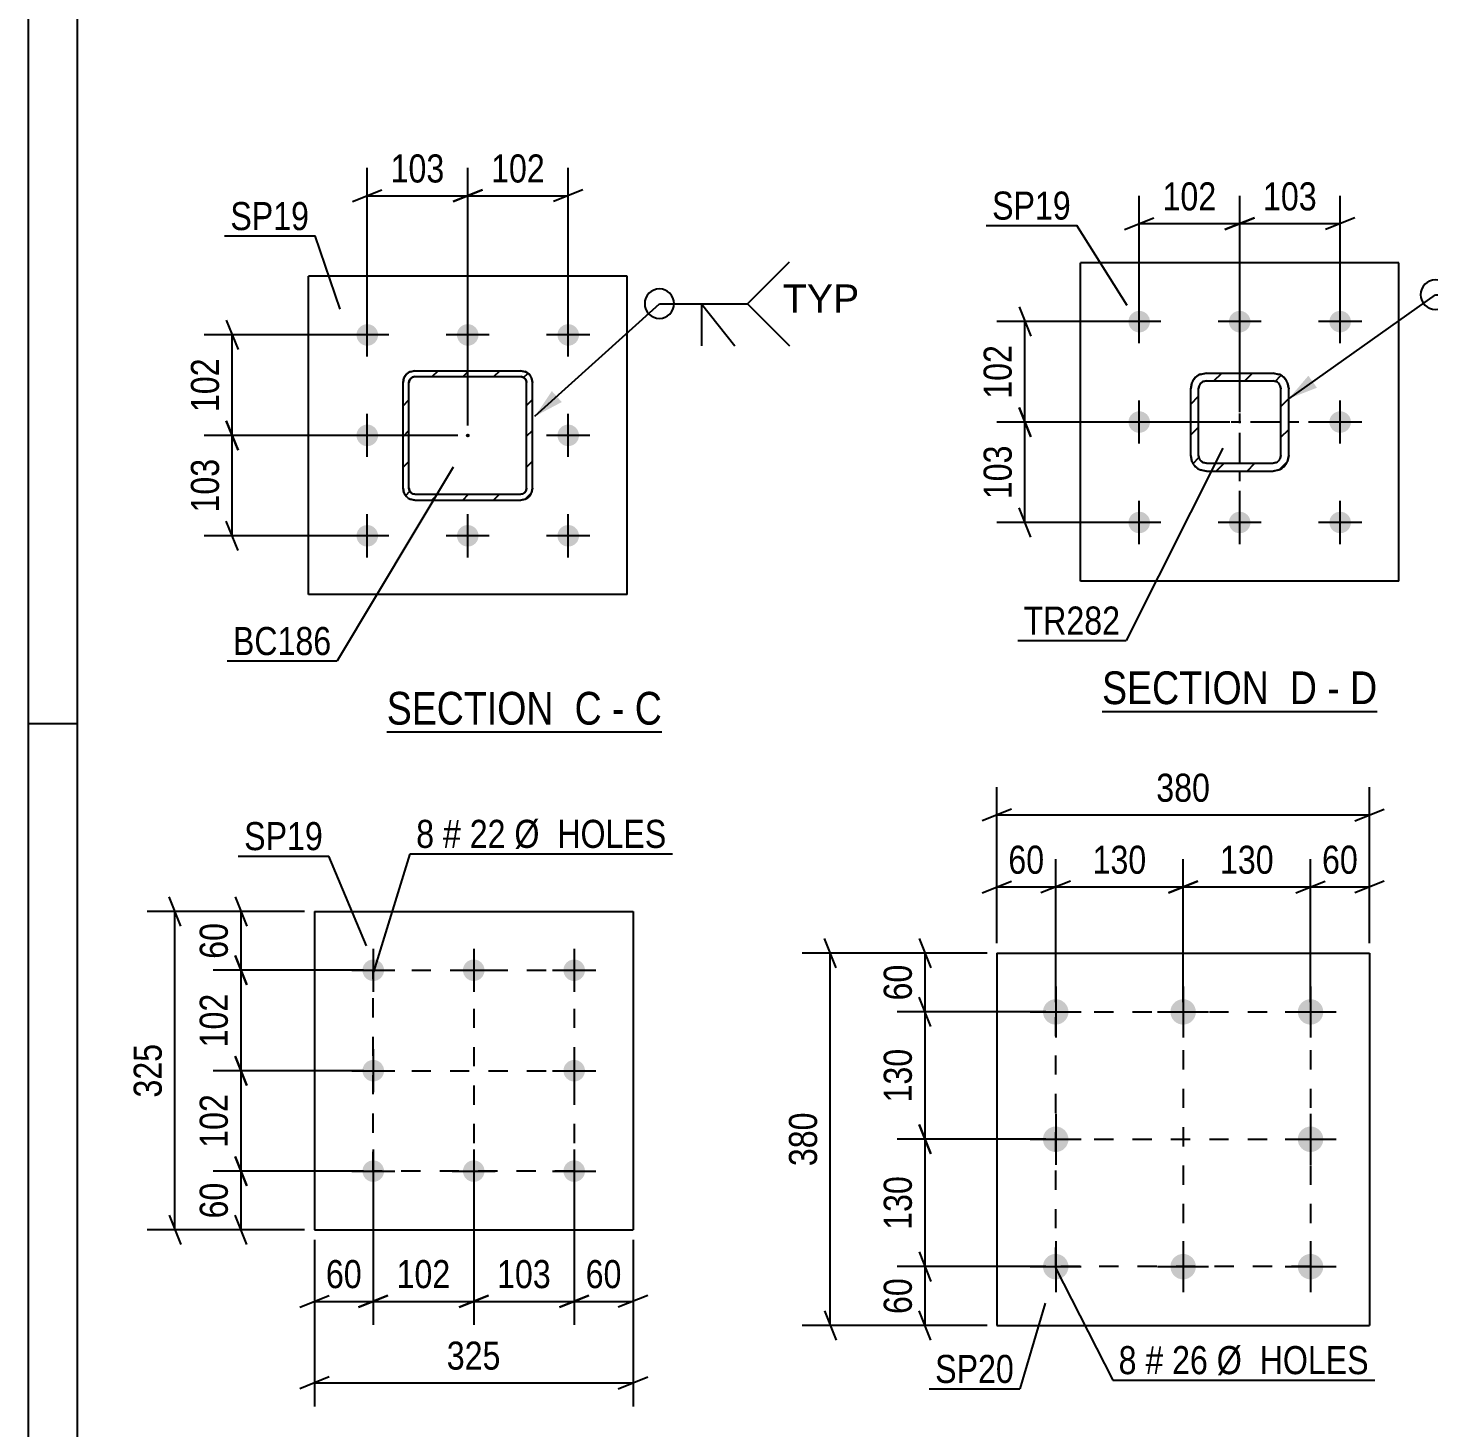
# Model space of a CAD drawing. Header units: millimetres. Extents: x 0 to 841, y 0 to 594.
# Drawn here: x 0 to 142.9, y 77.1 to 220 of the extents above; entities that cross this region are included whole.
import ezdxf

# ---------------------------------------------------------------- set-up
doc = ezdxf.new("R2010")
doc.units = ezdxf.units.MM
doc.linetypes.add('DXK_LINE_DOT2', pattern=[3.9198, 1.9599, -1.9599])
doc.linetypes.add('DXK_LINE_DOT3', pattern=[5.9187, 2.979, -0.9799, 0.9799, -0.9799])
doc.styles.add('Arial', font='ARIAL.TTF', dxfattribs={"height": 0.2})
doc.styles.add('Arial Narrow', font='ARIALN.TTF', dxfattribs={"height": 0.2})

# ---------------------------------------------------------------- blocks, each defined once
blk = doc.blocks.new('Unknown-318933943-1135')
at = {"color": 5, "linetype": 'Continuous'}
for p, q in [((0, 594), (0, 0)), ((5, 589), (5, 5)), ((5, 149), (0, 149))]:
    blk.add_line(p, q, dxfattribs=at)
blk = doc.blocks.new('Unknown-318933943-13 - 30957')
at = {"color": 6, "linetype": 'Continuous'}
blk.add_line((36.6, 148.18), (64.67, 148.18), dxfattribs=at)
at = {"color": 0, "linetype": 'Continuous'}
for points in [[(54.71, 148.93), (54.71, 152.43), (36.6, 152.43), (36.6, 148.93)], [(58.52, 148.93), (58.52, 152.43), (55.76, 152.43), (55.76, 148.93)], [(60.85, 148.93), (60.85, 152.43), (59.57, 152.43), (59.57, 148.93)], [(64.67, 148.93), (64.67, 152.43), (61.9, 152.43), (61.9, 148.93)]]:
    blk.add_wipeout(points, dxfattribs=at)
at = {"color": 7, "linetype": 'Continuous', "style": 'Arial Narrow'}
for s, p in [('SECTION ', (36.6, 148.93)), ('C', (55.76, 148.93)), ('C', (61.9, 148.93)), ('-', (59.57, 148.93))]:
    blk.add_text(s, height=3.34, dxfattribs=at).set_placement(p)
blk = doc.blocks.new('Unknown-318933943-14 - 31164')
at = {"color": 6, "linetype": 'Continuous'}
blk.add_line((109.57, 150.27), (137.64, 150.27), dxfattribs=at)
at = {"color": 0, "linetype": 'Continuous'}
for points in [[(127.68, 151.02), (127.68, 154.52), (109.57, 154.52), (109.57, 151.02)], [(131.5, 151.02), (131.5, 154.52), (128.73, 154.52), (128.73, 151.02)], [(133.82, 151.02), (133.82, 154.52), (132.55, 154.52), (132.55, 151.02)], [(137.64, 151.02), (137.64, 154.52), (134.87, 154.52), (134.87, 151.02)]]:
    blk.add_wipeout(points, dxfattribs=at)
at = {"color": 7, "linetype": 'Continuous', "style": 'Arial Narrow'}
for s, p in [('SECTION ', (109.57, 151.02)), ('D', (128.73, 151.02)), ('D', (134.87, 151.02)), ('-', (132.55, 151.02))]:
    blk.add_text(s, height=3.34, dxfattribs=at).set_placement(p)
blk = doc.blocks.new('Part-318933943-30099 - 30098')
at = {"color": 2, "linetype": 'Continuous'}
for p, q in [((98.84, 125.61), (98.84, 87.61)), ((98.84, 125.61), (136.84, 125.61)), ((136.84, 125.61), (136.84, 87.61)), ((98.84, 87.61), (136.84, 87.61))]:
    blk.add_line(p, q, dxfattribs=at)
blk = doc.blocks.new('Bolt-318933943-30100 - 30098')
at = {"linetype": 'Continuous'}
for points in [[(104.84, 120.91, -1), (104.84, 118.31, -1)], [(117.84, 120.91, -1), (117.84, 118.31, -1)], [(130.84, 120.91, -1), (130.84, 118.31, -1)], [(104.84, 107.91, -1), (104.84, 105.31, -1)], [(130.84, 107.91, -1), (130.84, 105.31, -1)], [(104.84, 94.91, -1), (104.84, 92.31, -1)], [(117.84, 94.91, -1), (117.84, 92.31, -1)], [(130.84, 94.91, -1), (130.84, 92.31, -1)]]:
    blk.add_hatch(color=1, dxfattribs=at).paths.add_polyline_path(points)
at = {"color": 1, "linetype": 'Continuous'}
for p, q in [((104.84, 122.21), (104.84, 117.01)), ((117.84, 122.21), (117.84, 117.01)), ((130.84, 122.21), (130.84, 117.01)), ((102.24, 119.61), (107.44, 119.61)), ((115.24, 119.61), (120.44, 119.61)), ((128.24, 119.61), (133.44, 119.61)), ((104.84, 109.21), (104.84, 104.01)), ((130.84, 109.21), (130.84, 104.01)), ((102.24, 106.61), (107.44, 106.61)), ((128.24, 106.61), (133.44, 106.61)), ((104.84, 96.21), (104.84, 91.01)), ((117.84, 96.21), (117.84, 91.01)), ((130.84, 96.21), (130.84, 91.01)), ((102.24, 93.61), (107.44, 93.61)), ((115.24, 93.61), (120.44, 93.61)), ((128.24, 93.61), (133.44, 93.61))]:
    blk.add_line(p, q, dxfattribs=at)
blk = doc.blocks.new('Part-318933943-30973 - 30957')
at = {"linetype": 'Continuous'}
h = blk.add_hatch(dxfattribs=at)
h.set_pattern_fill('', scale=0.7, style=0, pattern_type=0)
h.set_pattern_definition([(45, (50.7213, 171.9371), (-1.57154, 1.57154), [])])
h.paths.add_polyline_path([(50.26, 171.85), (50.72, 171.94), (51.11, 172.2), (51.37, 172.59), (51.46, 173.05), (51.46, 183.85), (51.37, 184.31), (51.11, 184.69), (50.72, 184.95), (50.26, 185.05), (39.46, 185.05), (39, 184.95), (38.61, 184.69), (38.35, 184.31), (38.26, 183.85), (38.26, 173.05), (38.35, 172.59), (38.61, 172.2), (39, 171.94), (39.46, 171.85)])
h.paths.add_polyline_path([(39.46, 172.45), (39.23, 172.49), (39.04, 172.62), (38.91, 172.82), (38.86, 173.05), (38.86, 183.85), (38.91, 184.08), (39.04, 184.27), (39.23, 184.4), (39.46, 184.45), (50.26, 184.45), (50.49, 184.4), (50.69, 184.27), (50.82, 184.08), (50.86, 183.85), (50.86, 173.05), (50.82, 172.82), (50.69, 172.62), (50.49, 172.49), (50.26, 172.45)])
blk.add_hatch(color=246, dxfattribs=at).paths.add_polyline_path([(44.86, 178.35, -1), (44.86, 178.55, -1)])
at = {"color": 7, "linetype": 'DXK_LINE_DOT2'}
for p, q in [((39, 184.95), (39.46, 185.05)), ((39.23, 184.4), (39.04, 184.27)), ((39.46, 184.45), (39.23, 184.4)), ((39.46, 185.05), (50.26, 185.05)), ((39.46, 184.45), (50.26, 184.45)), ((50.26, 185.05), (50.72, 184.95)), ((50.49, 184.4), (50.26, 184.45)), ((50.69, 184.27), (50.49, 184.4)), ((38.26, 183.85), (38.35, 184.31)), ((38.26, 173.05), (38.26, 183.85)), ((38.91, 184.08), (38.86, 183.85)), ((38.86, 173.05), (38.86, 183.85)), ((39.04, 184.27), (38.91, 184.08)), ((50.82, 184.08), (50.69, 184.27)), ((50.86, 183.85), (50.82, 184.08)), ((50.86, 173.05), (50.86, 183.85)), ((51.37, 184.31), (51.46, 183.85)), ((51.46, 173.05), (51.46, 183.85)), ((38.35, 172.59), (38.26, 173.05)), ((38.86, 173.05), (38.91, 172.82)), ((50.82, 172.82), (50.86, 173.05)), ((51.46, 173.05), (51.37, 172.59)), ((38.91, 172.82), (39.04, 172.62)), ((39.46, 171.85), (39, 171.94)), ((39.04, 172.62), (39.23, 172.49)), ((39.23, 172.49), (39.46, 172.45)), ((39.46, 172.45), (50.26, 172.45)), ((39.46, 171.85), (50.26, 171.85)), ((50.26, 172.45), (50.49, 172.49)), ((50.72, 171.94), (50.26, 171.85)), ((50.49, 172.49), (50.69, 172.62)), ((50.69, 172.62), (50.82, 172.82))]:
    blk.add_line(p, q, dxfattribs=at)
at = {"color": 2, "linetype": 'Continuous'}
for p, q in [((39.46, 185.05), (39, 184.95)), ((39.04, 184.27), (39.23, 184.4)), ((39.23, 184.4), (39.46, 184.45)), ((39.46, 185.05), (50.26, 185.05)), ((39.46, 184.45), (50.26, 184.45)), ((50.72, 184.95), (50.26, 185.05)), ((50.26, 184.45), (50.49, 184.4)), ((50.49, 184.4), (50.69, 184.27)), ((38.35, 184.31), (38.26, 183.85)), ((38.26, 173.05), (38.26, 183.85)), ((38.86, 183.85), (38.91, 184.08)), ((38.86, 173.05), (38.86, 183.85)), ((38.91, 184.08), (39.04, 184.27)), ((50.69, 184.27), (50.82, 184.08)), ((50.82, 184.08), (50.86, 183.85)), ((50.86, 173.05), (50.86, 183.85)), ((51.46, 183.85), (51.37, 184.31)), ((51.46, 173.05), (51.46, 183.85)), ((38.26, 173.05), (38.35, 172.59)), ((38.91, 172.82), (38.86, 173.05)), ((50.86, 173.05), (50.82, 172.82)), ((51.37, 172.59), (51.46, 173.05)), ((39.04, 172.62), (38.91, 172.82)), ((39, 171.94), (39.46, 171.85)), ((39.23, 172.49), (39.04, 172.62)), ((39.46, 172.45), (39.23, 172.49)), ((39.46, 172.45), (50.26, 172.45)), ((39.46, 171.85), (50.26, 171.85)), ((50.49, 172.49), (50.26, 172.45)), ((50.26, 171.85), (50.72, 171.94)), ((50.69, 172.62), (50.49, 172.49)), ((50.82, 172.82), (50.69, 172.62))]:
    blk.add_line(p, q, dxfattribs=at)
at = {"color": 7, "linetype": 'DXK_LINE_DOT3'}
blk.add_line((44.86, 178.45), (44.86, 178.45), dxfattribs=at)
at = {"color": 246, "linetype": 'DXK_LINE_DOT2'}
blk.add_line((44.86, 178.45), (44.86, 178.45), dxfattribs=at)
at = {"color": 246, "linetype": 'Continuous'}
blk.add_circle((44.86, 178.45), 0.1, dxfattribs=at)
at = {"color": 7, "linetype": 'DXK_LINE_DOT2'}
for centre, start, end in [((39.46, 183.85), 112.5, 157.5), ((50.26, 183.85), 22.5, 67.5), ((39.46, 173.05), 202.5, 247.5), ((50.26, 173.05), 292.5, 337.5)]:
    blk.add_arc(centre, 1.2, start, end, dxfattribs=at)
at = {"color": 2, "linetype": 'Continuous'}
for centre, start, end in [((39.46, 183.85), 112.5, 157.5), ((50.26, 183.85), 22.5, 67.5), ((39.46, 173.05), 202.5, 247.5), ((50.26, 173.05), 292.5, 337.5)]:
    blk.add_arc(centre, 1.2, start, end, dxfattribs=at)
blk = doc.blocks.new('Part-318933943-30976 - 30957')
at = {"color": 2, "linetype": 'Continuous'}
for p, q in [((61.11, 194.7), (28.61, 194.7)), ((28.61, 162.2), (28.61, 194.7)), ((61.11, 162.2), (61.11, 194.7)), ((61.11, 162.2), (28.61, 162.2))]:
    blk.add_line(p, q, dxfattribs=at)
blk = doc.blocks.new('Bolt-318933943-31076 - 30957')
at = {"linetype": 'Continuous'}
for points in [[(34.61, 187.6, -1), (34.61, 189.8, -1)], [(44.86, 187.6, -1), (44.86, 189.8, -1)], [(55.11, 187.6, -1), (55.11, 189.8, -1)], [(34.61, 177.35, -1), (34.61, 179.55, -1)], [(55.11, 177.35, -1), (55.11, 179.55, -1)], [(34.61, 167.1, -1), (34.61, 169.3, -1)], [(44.86, 167.1, -1), (44.86, 169.3, -1)], [(55.11, 167.1, -1), (55.11, 169.3, -1)]]:
    blk.add_hatch(color=1, dxfattribs=at).paths.add_polyline_path(points)
at = {"color": 1, "linetype": 'Continuous'}
for p, q in [((34.61, 186.5), (34.61, 190.9)), ((44.86, 186.5), (44.86, 190.9)), ((55.11, 186.5), (55.11, 190.9)), ((36.81, 188.7), (32.41, 188.7)), ((47.06, 188.7), (42.66, 188.7)), ((57.31, 188.7), (52.91, 188.7)), ((34.61, 176.25), (34.61, 180.65)), ((55.11, 176.25), (55.11, 180.65)), ((36.81, 178.45), (32.41, 178.45)), ((57.31, 178.45), (52.91, 178.45)), ((34.61, 166), (34.61, 170.4)), ((44.86, 166), (44.86, 170.4)), ((55.11, 166), (55.11, 170.4)), ((36.81, 168.2), (32.41, 168.2)), ((47.06, 168.2), (42.66, 168.2)), ((57.31, 168.2), (52.91, 168.2))]:
    blk.add_line(p, q, dxfattribs=at)
blk = doc.blocks.new('Part-318933943-31181 - 31164')
at = {"color": 2, "linetype": 'Continuous'}
for p, q in [((139.86, 196.06), (107.36, 196.06)), ((107.36, 163.56), (107.36, 196.06)), ((139.86, 163.56), (139.86, 196.06)), ((139.86, 163.56), (107.36, 163.56))]:
    blk.add_line(p, q, dxfattribs=at)
blk = doc.blocks.new('Part-318933943-31179 - 31164')
at = {"linetype": 'Continuous'}
h = blk.add_hatch(dxfattribs=at)
h.set_pattern_fill('', scale=0.7, style=0, pattern_type=0)
h.set_pattern_definition([(45, (127.618, 174.9274), (-1.57154, 1.57154), [])])
h.paths.add_polyline_path([(127.01, 174.81), (127.62, 174.93), (128.14, 175.27), (128.48, 175.79), (128.61, 176.41), (128.61, 183.21), (128.48, 183.82), (128.14, 184.34), (127.62, 184.68), (127.01, 184.81), (120.21, 184.81), (119.59, 184.68), (119.07, 184.34), (118.73, 183.82), (118.61, 183.21), (118.61, 176.41), (118.73, 175.79), (119.07, 175.27), (119.59, 174.93), (120.21, 174.81)])
h.paths.add_polyline_path([(120.21, 175.61), (119.9, 175.67), (119.64, 175.84), (119.47, 176.1), (119.41, 176.41), (119.41, 183.21), (119.47, 183.51), (119.64, 183.77), (119.9, 183.94), (120.21, 184.01), (127.01, 184.01), (127.31, 183.94), (127.57, 183.77), (127.74, 183.51), (127.81, 183.21), (127.81, 176.41), (127.74, 176.1), (127.57, 175.84), (127.31, 175.67), (127.01, 175.61)])
at = {"color": 7, "linetype": 'DXK_LINE_DOT3'}
for p, q in [((123.61, 169.81), (123.61, 189.81)), ((133.61, 179.81), (113.61, 179.81))]:
    blk.add_line(p, q, dxfattribs=at)
at = {"color": 7, "linetype": 'DXK_LINE_DOT2'}
for p, q in [((119.59, 184.68), (120.21, 184.81)), ((120.21, 184.81), (127.01, 184.81)), ((127.01, 184.81), (127.62, 184.68)), ((118.61, 183.21), (118.73, 183.82)), ((118.61, 176.41), (118.61, 183.21)), ((119.47, 183.51), (119.41, 183.21)), ((119.41, 176.41), (119.41, 183.21)), ((120.21, 184.01), (119.9, 183.94)), ((120.21, 184.01), (127.01, 184.01)), ((127.31, 183.94), (127.01, 184.01)), ((127.81, 183.21), (127.74, 183.51)), ((127.81, 176.41), (127.81, 183.21)), ((128.48, 183.82), (128.61, 183.21)), ((128.61, 176.41), (128.61, 183.21)), ((118.73, 175.79), (118.61, 176.41)), ((119.41, 176.41), (119.47, 176.1)), ((127.74, 176.1), (127.81, 176.41)), ((128.61, 176.41), (128.48, 175.79)), ((120.21, 174.81), (119.59, 174.93)), ((119.9, 175.67), (120.21, 175.61)), ((120.21, 175.61), (127.01, 175.61)), ((120.21, 174.81), (127.01, 174.81)), ((127.01, 175.61), (127.31, 175.67)), ((127.62, 174.93), (127.01, 174.81))]:
    blk.add_line(p, q, dxfattribs=at)
at = {"color": 2, "linetype": 'Continuous'}
for p, q in [((120.21, 184.81), (119.59, 184.68)), ((120.21, 184.81), (127.01, 184.81)), ((127.62, 184.68), (127.01, 184.81)), ((118.73, 183.82), (118.61, 183.21)), ((118.61, 176.41), (118.61, 183.21)), ((119.41, 183.21), (119.47, 183.51)), ((119.41, 176.41), (119.41, 183.21)), ((119.9, 183.94), (120.21, 184.01)), ((120.21, 184.01), (127.01, 184.01)), ((127.01, 184.01), (127.31, 183.94)), ((127.74, 183.51), (127.81, 183.21)), ((127.81, 176.41), (127.81, 183.21)), ((128.61, 183.21), (128.48, 183.82)), ((128.61, 176.41), (128.61, 183.21)), ((118.61, 176.41), (118.73, 175.79)), ((119.47, 176.1), (119.41, 176.41)), ((127.81, 176.41), (127.74, 176.1)), ((128.48, 175.79), (128.61, 176.41)), ((119.59, 174.93), (120.21, 174.81)), ((120.21, 175.61), (119.9, 175.67)), ((120.21, 175.61), (127.01, 175.61)), ((120.21, 174.81), (127.01, 174.81)), ((127.31, 175.67), (127.01, 175.61)), ((127.01, 174.81), (127.62, 174.93))]:
    blk.add_line(p, q, dxfattribs=at)
at = {"color": 7, "linetype": 'DXK_LINE_DOT2'}
for centre, radius, start, end in [((120.21, 183.21), 1.6, 112.5, 157.5), ((127.01, 183.21), 1.6, 22.5, 67.5), ((120.21, 183.21), 0.8, 112.5, 157.5), ((127.01, 183.21), 0.8, 22.5, 67.5), ((120.21, 176.41), 1.6, 202.5, 247.5), ((120.21, 176.41), 0.8, 202.5, 247.5), ((127.01, 176.41), 0.8, 292.5, 337.5), ((127.01, 176.41), 1.6, 292.5, 337.5)]:
    blk.add_arc(centre, radius, start, end, dxfattribs=at)
at = {"color": 2, "linetype": 'Continuous'}
for centre, radius, start, end in [((120.21, 183.21), 1.6, 112.5, 157.5), ((127.01, 183.21), 1.6, 22.5, 67.5), ((120.21, 183.21), 0.8, 112.5, 157.5), ((127.01, 183.21), 0.8, 22.5, 67.5), ((120.21, 176.41), 1.6, 202.5, 247.5), ((120.21, 176.41), 0.8, 202.5, 247.5), ((127.01, 176.41), 0.8, 292.5, 337.5), ((127.01, 176.41), 1.6, 292.5, 337.5)]:
    blk.add_arc(centre, radius, start, end, dxfattribs=at)
blk = doc.blocks.new('Bolt-318933943-31281 - 31164')
at = {"linetype": 'Continuous'}
for points in [[(113.36, 188.96, -1), (113.36, 191.16, -1)], [(123.61, 188.96, -1), (123.61, 191.16, -1)], [(133.86, 188.96, -1), (133.86, 191.16, -1)], [(113.36, 178.71, -1), (113.36, 180.91, -1)], [(133.86, 178.71, -1), (133.86, 180.91, -1)], [(113.36, 168.46, -1), (113.36, 170.66, -1)], [(123.61, 168.46, -1), (123.61, 170.66, -1)], [(133.86, 168.46, -1), (133.86, 170.66, -1)]]:
    blk.add_hatch(color=1, dxfattribs=at).paths.add_polyline_path(points)
at = {"color": 1, "linetype": 'Continuous'}
for p, q in [((113.36, 187.86), (113.36, 192.26)), ((123.61, 187.86), (123.61, 192.26)), ((133.86, 187.86), (133.86, 192.26)), ((115.56, 190.06), (111.16, 190.06)), ((125.81, 190.06), (121.41, 190.06)), ((136.06, 190.06), (131.66, 190.06)), ((113.36, 177.61), (113.36, 182.01)), ((133.86, 177.61), (133.86, 182.01)), ((115.56, 179.81), (111.16, 179.81)), ((136.06, 179.81), (131.66, 179.81)), ((113.36, 167.36), (113.36, 171.76)), ((123.61, 167.36), (123.61, 171.76)), ((133.86, 167.36), (133.86, 171.76)), ((115.56, 169.56), (111.16, 169.56)), ((125.81, 169.56), (121.41, 169.56)), ((136.06, 169.56), (131.66, 169.56))]:
    blk.add_line(p, q, dxfattribs=at)
blk = doc.blocks.new('Part-318933943-30043 - 30042')
at = {"color": 2, "linetype": 'Continuous'}
for p, q in [((29.22, 129.86), (29.22, 97.36)), ((29.22, 129.86), (61.72, 129.86)), ((61.72, 129.86), (61.72, 97.36)), ((29.22, 97.36), (61.72, 97.36))]:
    blk.add_line(p, q, dxfattribs=at)
blk = doc.blocks.new('Bolt-318933943-30044 - 30042')
at = {"linetype": 'Continuous'}
for points in [[(35.22, 124.96, -1), (35.22, 122.76, -1)], [(45.47, 124.96, -1), (45.47, 122.76, -1)], [(55.72, 124.96, -1), (55.72, 122.76, -1)], [(35.22, 114.71, -1), (35.22, 112.51, -1)], [(55.72, 114.71, -1), (55.72, 112.51, -1)], [(35.22, 104.46, -1), (35.22, 102.26, -1)], [(45.47, 104.46, -1), (45.47, 102.26, -1)], [(55.72, 104.46, -1), (55.72, 102.26, -1)]]:
    blk.add_hatch(color=1, dxfattribs=at).paths.add_polyline_path(points)
at = {"color": 1, "linetype": 'Continuous'}
for p, q in [((35.22, 126.06), (35.22, 121.66)), ((45.47, 126.06), (45.47, 121.66)), ((55.72, 126.06), (55.72, 121.66)), ((33.02, 123.86), (37.42, 123.86)), ((43.27, 123.86), (47.67, 123.86)), ((53.52, 123.86), (57.92, 123.86)), ((35.22, 115.81), (35.22, 111.41)), ((55.72, 115.81), (55.72, 111.41)), ((33.02, 113.61), (37.42, 113.61)), ((53.52, 113.61), (57.92, 113.61)), ((35.22, 105.56), (35.22, 101.16)), ((45.47, 105.56), (45.47, 101.16)), ((55.72, 105.56), (55.72, 101.16)), ((33.02, 103.36), (37.42, 103.36)), ((43.27, 103.36), (47.67, 103.36)), ((53.52, 103.36), (57.92, 103.36))]:
    blk.add_line(p, q, dxfattribs=at)
blk = doc.blocks.new('Rectangle-318933943-33875 - 30098')
at = {"color": 1, "linetype": 'DXK_LINE_DOT2'}
blk.add_lwpolyline([(104.84, 119.61), (130.84, 119.61), (130.84, 93.61), (104.84, 93.61), (104.84, 119.61)], close=True, dxfattribs=at)
blk = doc.blocks.new('Rectangle-318933943-33865 - 30042')
at = {"color": 1, "linetype": 'DXK_LINE_DOT2'}
blk.add_lwpolyline([(35.22, 123.86), (55.72, 123.86), (55.72, 103.36), (35.22, 103.36), (35.22, 123.86)], close=True, dxfattribs=at)
blk = doc.blocks.new('Line-318933943-33899 - 30098')
at = {"color": 1, "linetype": 'DXK_LINE_DOT2'}
blk.add_line((117.84, 119.61), (117.84, 93.61), dxfattribs=at)
blk = doc.blocks.new('Line-318933943-33885 - 30042')
at = {"color": 1, "linetype": 'DXK_LINE_DOT2'}
blk.add_line((45.47, 123.86), (45.47, 103.36), dxfattribs=at)
blk = doc.blocks.new('Line-318933943-33906 - 30098')
at = {"color": 1, "linetype": 'DXK_LINE_DOT2'}
blk.add_line((104.84, 106.61), (130.84, 106.61), dxfattribs=at)
blk = doc.blocks.new('Line-318933943-33892 - 30042')
at = {"color": 1, "linetype": 'DXK_LINE_DOT2'}
blk.add_line((35.22, 113.61), (55.72, 113.61), dxfattribs=at)
blk = doc.blocks.new('StraightDimension-318933943-30349 - 30098')
at = {"color": 7, "linetype": 'Continuous'}
for p, q in [((104.84, 120.61), (104.84, 135.21)), ((117.84, 120.61), (117.84, 135.21)), ((106.34, 132.96), (103.34, 131.76)), ((116.34, 131.76), (119.34, 132.96)), ((104.84, 132.36), (117.84, 132.36))]:
    blk.add_line(p, q, dxfattribs=at)
at = {"color": 0}
blk.add_wipeout([(114.68, 133.11), (114.68, 137.31), (108, 137.31), (108, 133.11)], dxfattribs=at)
at = {"color": 3, "style": 'Arial Narrow'}
blk.add_text('130', height=2.863, dxfattribs=at).set_placement((108.6, 133.71))
blk = doc.blocks.new('StraightDimension-318933943-30327 - 30098')
at = {"color": 7, "linetype": 'Continuous'}
for p, q in [((90.91, 127.11), (92.11, 124.11)), ((97.84, 125.61), (88.66, 125.61)), ((91.51, 119.61), (91.51, 125.61)), ((92.11, 118.11), (90.91, 121.11)), ((103.84, 119.61), (88.66, 119.61))]:
    blk.add_line(p, q, dxfattribs=at)
at = {"color": 0}
blk.add_wipeout([(90.76, 125.04), (86.56, 125.04), (86.56, 120.18), (90.76, 120.18)], dxfattribs=at)
at = {"color": 3, "style": 'Arial Narrow'}
blk.add_text('60', height=2.863, rotation=90.0002, dxfattribs=at).set_placement((90.16, 120.78))
blk = doc.blocks.new('StraightDimension-318933943-30328 - 30098')
at = {"color": 7, "linetype": 'Continuous'}
for p, q in [((92.11, 118.11), (90.91, 121.11)), ((103.84, 119.61), (88.66, 119.61)), ((91.51, 106.61), (91.51, 119.61)), ((90.91, 108.11), (92.11, 105.11)), ((103.84, 106.61), (88.66, 106.61))]:
    blk.add_line(p, q, dxfattribs=at)
at = {"color": 0}
blk.add_wipeout([(90.76, 116.45), (86.56, 116.45), (86.56, 109.77), (90.76, 109.77)], dxfattribs=at)
at = {"color": 3, "style": 'Arial Narrow'}
blk.add_text('130', height=2.863, rotation=90.0002, dxfattribs=at).set_placement((90.16, 110.37))
blk = doc.blocks.new('StraightDimension-318933943-30329 - 30098')
at = {"color": 7, "linetype": 'Continuous'}
for p, q in [((92.11, 105.11), (90.91, 108.11)), ((103.84, 106.61), (88.66, 106.61)), ((91.51, 93.61), (91.51, 106.61)), ((90.91, 95.11), (92.11, 92.11)), ((103.84, 93.61), (88.66, 93.61))]:
    blk.add_line(p, q, dxfattribs=at)
at = {"color": 0}
blk.add_wipeout([(90.76, 103.45), (86.56, 103.45), (86.56, 96.77), (90.76, 96.77)], dxfattribs=at)
at = {"color": 3, "style": 'Arial Narrow'}
blk.add_text('130', height=2.863, rotation=90.0002, dxfattribs=at).set_placement((90.16, 97.37))
blk = doc.blocks.new('StraightDimension-318933943-30330 - 30098')
at = {"color": 7, "linetype": 'Continuous'}
for p, q in [((90.91, 95.11), (92.11, 92.11)), ((103.84, 93.61), (88.66, 93.61)), ((91.51, 87.61), (91.51, 93.61)), ((92.11, 86.11), (90.91, 89.11)), ((97.84, 87.61), (88.66, 87.61))]:
    blk.add_line(p, q, dxfattribs=at)
at = {"color": 0}
blk.add_wipeout([(90.76, 93.04), (86.56, 93.04), (86.56, 88.18), (90.76, 88.18)], dxfattribs=at)
at = {"color": 3, "style": 'Arial Narrow'}
blk.add_text('60', height=2.863, rotation=90.0002, dxfattribs=at).set_placement((90.16, 88.78))
blk = doc.blocks.new('StraightDimension-318933943-30343 - 30098')
at = {"color": 7, "linetype": 'Continuous'}
for p, q in [((82.44, 124.11), (81.24, 127.11)), ((97.84, 125.61), (78.99, 125.61)), ((81.84, 87.61), (81.84, 125.61)), ((81.24, 89.11), (82.44, 86.11)), ((97.84, 87.61), (78.99, 87.61))]:
    blk.add_line(p, q, dxfattribs=at)
at = {"color": 0}
blk.add_wipeout([(81.09, 109.95), (76.89, 109.95), (76.89, 103.27), (81.09, 103.27)], dxfattribs=at)
at = {"color": 3, "style": 'Arial Narrow'}
blk.add_text('380', height=2.863, rotation=90.0002, dxfattribs=at).set_placement((80.49, 103.87))
blk = doc.blocks.new('StraightDimension-318933943-30347 - 30098')
at = {"color": 7, "linetype": 'Continuous'}
for p, q in [((130.84, 120.61), (130.84, 135.21)), ((136.84, 126.61), (136.84, 135.21)), ((129.34, 131.76), (132.34, 132.96)), ((138.34, 132.96), (135.34, 131.76)), ((130.84, 132.36), (136.84, 132.36))]:
    blk.add_line(p, q, dxfattribs=at)
at = {"color": 0}
blk.add_wipeout([(136.27, 133.11), (136.27, 137.31), (131.41, 137.31), (131.41, 133.11)], dxfattribs=at)
at = {"color": 3, "style": 'Arial Narrow'}
blk.add_text('60', height=2.863, dxfattribs=at).set_placement((132.01, 133.71))
blk = doc.blocks.new('StraightDimension-318933943-30348 - 30098')
at = {"color": 7, "linetype": 'Continuous'}
for p, q in [((117.84, 120.61), (117.84, 135.21)), ((130.84, 120.61), (130.84, 135.21)), ((119.34, 132.96), (116.34, 131.76)), ((129.34, 131.76), (132.34, 132.96)), ((117.84, 132.36), (130.84, 132.36))]:
    blk.add_line(p, q, dxfattribs=at)
at = {"color": 0}
blk.add_wipeout([(127.68, 133.11), (127.68, 137.31), (121, 137.31), (121, 133.11)], dxfattribs=at)
at = {"color": 3, "style": 'Arial Narrow'}
blk.add_text('130', height=2.863, dxfattribs=at).set_placement((121.6, 133.71))
blk = doc.blocks.new('StraightDimension-318933943-30350 - 30098')
at = {"color": 7, "linetype": 'Continuous'}
for p, q in [((98.84, 126.61), (98.84, 135.21)), ((104.84, 120.61), (104.84, 135.21)), ((97.34, 131.76), (100.34, 132.96)), ((106.34, 132.96), (103.34, 131.76)), ((98.84, 132.36), (104.84, 132.36))]:
    blk.add_line(p, q, dxfattribs=at)
at = {"color": 0}
blk.add_wipeout([(104.27, 133.11), (104.27, 137.31), (99.41, 137.31), (99.41, 133.11)], dxfattribs=at)
at = {"color": 3, "style": 'Arial Narrow'}
blk.add_text('60', height=2.863, dxfattribs=at).set_placement((100.01, 133.71))
blk = doc.blocks.new('StraightDimension-318933943-30363 - 30098')
at = {"color": 7, "linetype": 'Continuous'}
for p, q in [((98.84, 126.61), (98.84, 142.56)), ((136.84, 126.61), (136.84, 142.56)), ((100.34, 140.31), (97.34, 139.11)), ((135.34, 139.11), (138.34, 140.31)), ((98.84, 139.71), (136.84, 139.71))]:
    blk.add_line(p, q, dxfattribs=at)
at = {"color": 0}
blk.add_wipeout([(121.18, 140.46), (121.18, 144.66), (114.5, 144.66), (114.5, 140.46)], dxfattribs=at)
at = {"color": 3, "style": 'Arial Narrow'}
blk.add_text('380', height=2.863, dxfattribs=at).set_placement((115.1, 141.06))
blk = doc.blocks.new('StraightDimension-318933943-33040 - 30957')
at = {"color": 7, "linetype": 'Continuous'}
for p, q in [((34.61, 189.7), (34.61, 205.76)), ((44.86, 179.45), (44.86, 205.76)), ((33.11, 202.31), (36.11, 203.51)), ((46.36, 203.51), (43.36, 202.31)), ((34.61, 202.91), (44.86, 202.91))]:
    blk.add_line(p, q, dxfattribs=at)
at = {"color": 0}
blk.add_wipeout([(43.08, 203.66), (43.08, 207.86), (36.39, 207.86), (36.39, 203.66)], dxfattribs=at)
at = {"color": 3, "style": 'Arial Narrow'}
blk.add_text('103', height=2.863, dxfattribs=at).set_placement((36.99, 204.26))
blk = doc.blocks.new('StraightDimension-318933943-33058 - 30957')
at = {"color": 7, "linetype": 'Continuous'}
for p, q in [((20.23, 190.2), (21.43, 187.2)), ((33.61, 188.7), (17.98, 188.7)), ((20.83, 178.45), (20.83, 188.7)), ((21.43, 176.95), (20.23, 179.95)), ((43.86, 178.45), (17.98, 178.45))]:
    blk.add_line(p, q, dxfattribs=at)
at = {"color": 0}
blk.add_wipeout([(20.08, 186.91), (15.88, 186.91), (15.88, 180.23), (20.08, 180.23)], dxfattribs=at)
at = {"color": 3, "style": 'Arial Narrow'}
blk.add_text('102', height=2.863, rotation=90.0002, dxfattribs=at).set_placement((19.48, 180.83))
blk = doc.blocks.new('StraightDimension-318933943-33039 - 30957')
at = {"color": 7, "linetype": 'Continuous'}
for p, q in [((44.86, 179.45), (44.86, 205.76)), ((55.11, 189.7), (55.11, 205.76)), ((43.36, 202.31), (46.36, 203.51)), ((56.61, 203.51), (53.61, 202.31)), ((44.86, 202.91), (55.11, 202.91))]:
    blk.add_line(p, q, dxfattribs=at)
at = {"color": 0}
blk.add_wipeout([(53.33, 203.66), (53.33, 207.86), (46.64, 207.86), (46.64, 203.66)], dxfattribs=at)
at = {"color": 3, "style": 'Arial Narrow'}
blk.add_text('102', height=2.863, dxfattribs=at).set_placement((47.24, 204.26))
blk = doc.blocks.new('StraightDimension-318933943-33059 - 30957')
at = {"color": 7, "linetype": 'Continuous'}
for p, q in [((20.23, 179.95), (21.43, 176.95)), ((43.86, 178.45), (17.98, 178.45)), ((20.83, 168.2), (20.83, 178.45)), ((21.43, 166.7), (20.23, 169.7)), ((33.61, 168.2), (17.98, 168.2))]:
    blk.add_line(p, q, dxfattribs=at)
at = {"color": 0}
blk.add_wipeout([(20.08, 176.66), (15.88, 176.66), (15.88, 169.98), (20.08, 169.98)], dxfattribs=at)
at = {"color": 3, "style": 'Arial Narrow'}
blk.add_text('103', height=2.863, rotation=90.0002, dxfattribs=at).set_placement((19.48, 170.58))
blk = doc.blocks.new('StraightDimension-318933943-33077 - 31164')
at = {"color": 7, "linetype": 'Continuous'}
for p, q in [((123.61, 180.81), (123.61, 202.91)), ((133.86, 191.06), (133.86, 202.91)), ((122.11, 199.46), (125.11, 200.66)), ((135.36, 200.66), (132.36, 199.46)), ((123.61, 200.06), (133.86, 200.06))]:
    blk.add_line(p, q, dxfattribs=at)
at = {"color": 0}
blk.add_wipeout([(132.07, 200.81), (132.07, 205.01), (125.39, 205.01), (125.39, 200.81)], dxfattribs=at)
at = {"color": 3, "style": 'Arial Narrow'}
blk.add_text('103', height=2.863, dxfattribs=at).set_placement((125.99, 201.41))
blk = doc.blocks.new('StraightDimension-318933943-33078 - 31164')
at = {"color": 7, "linetype": 'Continuous'}
for p, q in [((113.36, 191.06), (113.36, 202.91)), ((123.61, 180.81), (123.61, 202.91)), ((111.86, 199.46), (114.86, 200.66)), ((125.11, 200.66), (122.11, 199.46)), ((113.36, 200.06), (123.61, 200.06))]:
    blk.add_line(p, q, dxfattribs=at)
at = {"color": 0}
blk.add_wipeout([(121.82, 200.81), (121.82, 205.01), (115.14, 205.01), (115.14, 200.81)], dxfattribs=at)
at = {"color": 3, "style": 'Arial Narrow'}
blk.add_text('102', height=2.863, dxfattribs=at).set_placement((115.74, 201.41))
blk = doc.blocks.new('StraightDimension-318933943-33126 - 31164')
at = {"color": 7, "linetype": 'Continuous'}
for p, q in [((101.1, 191.56), (102.3, 188.56)), ((112.36, 190.06), (98.85, 190.06)), ((101.7, 179.81), (101.7, 190.06)), ((102.3, 178.31), (101.1, 181.31)), ((122.61, 179.81), (98.85, 179.81))]:
    blk.add_line(p, q, dxfattribs=at)
at = {"color": 0}
blk.add_wipeout([(100.95, 188.27), (96.75, 188.27), (96.75, 181.59), (100.95, 181.59)], dxfattribs=at)
at = {"color": 3, "style": 'Arial Narrow'}
blk.add_text('102', height=2.863, rotation=90.0002, dxfattribs=at).set_placement((100.35, 182.19))
blk = doc.blocks.new('StraightDimension-318933943-33127 - 31164')
at = {"color": 7, "linetype": 'Continuous'}
for p, q in [((101.1, 181.31), (102.3, 178.31)), ((122.61, 179.81), (98.85, 179.81)), ((101.7, 169.56), (101.7, 179.81)), ((102.3, 168.06), (101.1, 171.06)), ((112.36, 169.56), (98.85, 169.56))]:
    blk.add_line(p, q, dxfattribs=at)
at = {"color": 0}
blk.add_wipeout([(100.95, 178.02), (96.75, 178.02), (96.75, 171.34), (100.95, 171.34)], dxfattribs=at)
at = {"color": 3, "style": 'Arial Narrow'}
blk.add_text('103', height=2.863, rotation=90.0002, dxfattribs=at).set_placement((100.35, 171.94))
blk = doc.blocks.new('StraightDimension-318933943-30246 - 30042')
at = {"color": 7, "linetype": 'Continuous'}
for p, q in [((21.13, 104.86), (22.33, 101.86)), ((34.22, 103.36), (18.88, 103.36)), ((21.73, 97.36), (21.73, 103.36)), ((22.33, 95.86), (21.13, 98.86)), ((28.22, 97.36), (18.88, 97.36))]:
    blk.add_line(p, q, dxfattribs=at)
at = {"color": 0}
blk.add_wipeout([(20.98, 102.79), (16.78, 102.79), (16.78, 97.93), (20.98, 97.93)], dxfattribs=at)
at = {"color": 3, "style": 'Arial Narrow'}
blk.add_text('60', height=2.863, rotation=90.0002, dxfattribs=at).set_placement((20.38, 98.53))
blk = doc.blocks.new('StraightDimension-318933943-30243 - 30042')
at = {"color": 7, "linetype": 'Continuous'}
for p, q in [((21.13, 131.36), (22.33, 128.36)), ((28.22, 129.86), (18.88, 129.86)), ((21.73, 123.86), (21.73, 129.86)), ((22.33, 122.36), (21.13, 125.36)), ((34.22, 123.86), (18.88, 123.86))]:
    blk.add_line(p, q, dxfattribs=at)
at = {"color": 0}
blk.add_wipeout([(20.98, 129.29), (16.78, 129.29), (16.78, 124.43), (20.98, 124.43)], dxfattribs=at)
at = {"color": 3, "style": 'Arial Narrow'}
blk.add_text('60', height=2.863, rotation=90.0002, dxfattribs=at).set_placement((20.38, 125.03))
blk = doc.blocks.new('StraightDimension-318933943-30244 - 30042')
at = {"color": 7, "linetype": 'Continuous'}
for p, q in [((21.13, 125.36), (22.33, 122.36)), ((34.22, 123.86), (18.88, 123.86)), ((21.73, 113.61), (21.73, 123.86)), ((22.33, 112.11), (21.13, 115.11)), ((34.22, 113.61), (18.88, 113.61))]:
    blk.add_line(p, q, dxfattribs=at)
at = {"color": 0}
blk.add_wipeout([(20.98, 122.08), (16.78, 122.08), (16.78, 115.39), (20.98, 115.39)], dxfattribs=at)
at = {"color": 3, "style": 'Arial Narrow'}
blk.add_text('102', height=2.863, rotation=90.0002, dxfattribs=at).set_placement((20.38, 115.99))
blk = doc.blocks.new('StraightDimension-318933943-30245 - 30042')
at = {"color": 7, "linetype": 'Continuous'}
for p, q in [((21.13, 115.11), (22.33, 112.11)), ((34.22, 113.61), (18.88, 113.61)), ((21.73, 103.36), (21.73, 113.61)), ((22.33, 101.86), (21.13, 104.86)), ((34.22, 103.36), (18.88, 103.36))]:
    blk.add_line(p, q, dxfattribs=at)
at = {"color": 0}
blk.add_wipeout([(20.98, 111.83), (16.78, 111.83), (16.78, 105.14), (20.98, 105.14)], dxfattribs=at)
at = {"color": 3, "style": 'Arial Narrow'}
blk.add_text('102', height=2.863, rotation=90.0002, dxfattribs=at).set_placement((20.38, 105.74))
blk = doc.blocks.new('StraightDimension-318933943-30259 - 30042')
at = {"color": 7, "linetype": 'Continuous'}
for p, q in [((15.59, 128.36), (14.39, 131.36)), ((28.22, 129.86), (12.14, 129.86)), ((14.99, 97.36), (14.99, 129.86)), ((14.39, 98.86), (15.59, 95.86)), ((28.22, 97.36), (12.14, 97.36))]:
    blk.add_line(p, q, dxfattribs=at)
at = {"color": 0}
blk.add_wipeout([(14.24, 116.95), (10.04, 116.95), (10.04, 110.27), (14.24, 110.27)], dxfattribs=at)
at = {"color": 3, "style": 'Arial Narrow'}
blk.add_text('325', height=2.863, rotation=90.0002, dxfattribs=at).set_placement((13.64, 110.87))
blk = doc.blocks.new('StraightDimension-318933943-30263 - 30042')
at = {"color": 7, "linetype": 'Continuous'}
for p, q in [((55.72, 102.36), (55.72, 87.67)), ((61.72, 96.36), (61.72, 87.67)), ((54.22, 89.47), (57.22, 90.67)), ((55.72, 90.07), (61.72, 90.07)), ((63.22, 90.67), (60.22, 89.47))]:
    blk.add_line(p, q, dxfattribs=at)
at = {"color": 0}
blk.add_wipeout([(61.14, 90.82), (61.14, 95.02), (56.29, 95.02), (56.29, 90.82)], dxfattribs=at)
at = {"color": 3, "style": 'Arial Narrow'}
blk.add_text('60', height=2.863, dxfattribs=at).set_placement((56.89, 91.42))
blk = doc.blocks.new('StraightDimension-318933943-30264 - 30042')
at = {"color": 7, "linetype": 'Continuous'}
for p, q in [((45.47, 102.36), (45.47, 87.67)), ((55.72, 102.36), (55.72, 87.67)), ((43.97, 89.47), (46.97, 90.67)), ((45.47, 90.07), (55.72, 90.07)), ((57.22, 90.67), (54.22, 89.47))]:
    blk.add_line(p, q, dxfattribs=at)
at = {"color": 0}
blk.add_wipeout([(53.93, 90.82), (53.93, 95.02), (47.25, 95.02), (47.25, 90.82)], dxfattribs=at)
at = {"color": 3, "style": 'Arial Narrow'}
blk.add_text('103', height=2.863, dxfattribs=at).set_placement((47.85, 91.42))
blk = doc.blocks.new('StraightDimension-318933943-30265 - 30042')
at = {"color": 7, "linetype": 'Continuous'}
for p, q in [((35.22, 102.36), (35.22, 87.67)), ((45.47, 102.36), (45.47, 87.67)), ((33.72, 89.47), (36.72, 90.67)), ((35.22, 90.07), (45.47, 90.07)), ((46.97, 90.67), (43.97, 89.47))]:
    blk.add_line(p, q, dxfattribs=at)
at = {"color": 0}
blk.add_wipeout([(43.68, 90.82), (43.68, 95.02), (37, 95.02), (37, 90.82)], dxfattribs=at)
at = {"color": 3, "style": 'Arial Narrow'}
blk.add_text('102', height=2.863, dxfattribs=at).set_placement((37.6, 91.42))
blk = doc.blocks.new('StraightDimension-318933943-30266 - 30042')
at = {"color": 7, "linetype": 'Continuous'}
for p, q in [((35.22, 102.36), (35.22, 87.67)), ((29.22, 96.36), (29.22, 87.67)), ((27.72, 89.47), (30.72, 90.67)), ((29.22, 90.07), (35.22, 90.07)), ((36.72, 90.67), (33.72, 89.47))]:
    blk.add_line(p, q, dxfattribs=at)
at = {"color": 0}
blk.add_wipeout([(34.64, 90.82), (34.64, 95.02), (29.79, 95.02), (29.79, 90.82)], dxfattribs=at)
at = {"color": 3, "style": 'Arial Narrow'}
blk.add_text('60', height=2.863, dxfattribs=at).set_placement((30.39, 91.42))
blk = doc.blocks.new('StraightDimension-318933943-30279 - 30042')
at = {"color": 7, "linetype": 'Continuous'}
for p, q in [((29.22, 96.36), (29.22, 79.35)), ((61.72, 96.36), (61.72, 79.35)), ((30.72, 82.35), (27.72, 81.15)), ((29.22, 81.75), (61.72, 81.75)), ((60.22, 81.15), (63.22, 82.35))]:
    blk.add_line(p, q, dxfattribs=at)
at = {"color": 0}
blk.add_wipeout([(48.81, 82.5), (48.81, 86.7), (42.12, 86.7), (42.12, 82.5)], dxfattribs=at)
at = {"color": 3, "style": 'Arial Narrow'}
blk.add_text('325', height=2.863, dxfattribs=at).set_placement((42.72, 83.1))
blk = doc.blocks.new('Mark-318933943-30444 - 30098')
at = {"color": 0}
blk.add_wipeout([(100.58, 81.74), (100.58, 84.74), (92.54, 84.74), (92.54, 81.74)], dxfattribs=at)
blk.add_wipeout([(100.58, 81.74), (100.58, 84.74), (92.54, 84.74), (92.54, 81.74)], dxfattribs=at)
at = {"color": 30, "linetype": 'Continuous'}
for p in [(103.76, 89.89), (91.94, 81.14)]:
    blk.add_line(p, (101.18, 81.14), dxfattribs=at)
at = {"color": 3, "style": 'Arial Narrow'}
blk.add_text('SP20', height=2.863, dxfattribs=at).set_placement((92.54, 81.74))
blk = doc.blocks.new('Mark-318933943-33713 - 30098')
at = {"color": 0}
for points in [[(113.09, 82.64), (113.09, 85.64), (111.26, 85.64), (111.26, 82.64)], [(115.81, 82.64), (115.81, 85.64), (113.99, 85.64), (113.99, 82.64)], [(120.37, 82.64), (120.37, 85.64), (116.71, 85.64), (116.71, 82.64)], [(136.8, 82.64), (136.8, 85.64), (121.27, 85.64), (121.27, 82.64)]]:
    blk.add_wipeout(points, dxfattribs=at)
for points in [[(113.09, 82.64), (113.09, 85.64), (111.26, 85.64), (111.26, 82.64)], [(115.81, 82.64), (115.81, 85.64), (113.99, 85.64), (113.99, 82.64)], [(120.37, 82.64), (120.37, 85.64), (116.71, 85.64), (116.71, 82.64)], [(136.8, 82.64), (136.8, 85.64), (121.27, 85.64), (121.27, 82.64)]]:
    blk.add_wipeout(points, dxfattribs=at)
at = {"color": 7, "linetype": 'Continuous'}
for p, q in [((104.77, 93.55), (110.66, 82.04)), ((110.66, 82.04), (137.4, 82.04))]:
    blk.add_line(p, q, dxfattribs=at)
at = {"color": 3, "style": 'Arial Narrow'}
for s, height, p in [('8', 2.86, (111.26, 82.64)), ('#', 2.86, (113.99, 82.64)), ('26', 2.863, (116.71, 82.64)), ('Ø  HOLES', 2.863, (121.27, 82.64))]:
    blk.add_text(s, height=height, dxfattribs=at).set_placement(p)
blk = doc.blocks.new('Mark-318933943-33394 - 30957')
at = {"color": 0}
blk.add_wipeout([(30.95, 156.03), (30.95, 159.03), (20.9, 159.03), (20.9, 156.03)], dxfattribs=at)
blk.add_wipeout([(30.95, 156.03), (30.95, 159.03), (20.9, 159.03), (20.9, 156.03)], dxfattribs=at)
at = {"color": 30, "linetype": 'Continuous'}
for p in [(43.36, 175.21), (20.3, 155.43)]:
    blk.add_line(p, (31.55, 155.43), dxfattribs=at)
at = {"color": 3, "style": 'Arial Narrow'}
blk.add_text('BC186', height=2.863, dxfattribs=at).set_placement((20.9, 156.03))
blk = doc.blocks.new('Mark-318933943-33397 - 30957')
at = {"color": 0}
blk.add_wipeout([(28.68, 199.4), (28.68, 202.4), (20.64, 202.4), (20.64, 199.4)], dxfattribs=at)
blk.add_wipeout([(28.68, 199.4), (28.68, 202.4), (20.64, 202.4), (20.64, 199.4)], dxfattribs=at)
at = {"color": 30, "linetype": 'Continuous'}
for p in [(20.04, 198.8), (31.85, 191.32)]:
    blk.add_line(p, (29.28, 198.8), dxfattribs=at)
at = {"color": 3, "style": 'Arial Narrow'}
blk.add_text('SP19', height=2.863, dxfattribs=at).set_placement((20.64, 199.4))
blk = doc.blocks.new('WeldMark-318933943-33579 - 30957')
at = {"linetype": 'Continuous'}
blk.add_hatch(color=30, dxfattribs=at).paths.add_polyline_path([(54.45, 181.85), (51.72, 180.4), (53.44, 182.97)])
at = {"color": 30, "linetype": 'Continuous'}
for p, q in [((51.72, 180.4), (64.41, 191.89)), ((64.41, 191.89), (73.41, 191.89))]:
    blk.add_line(p, q, dxfattribs=at)
at = {"color": 3, "linetype": 'Continuous'}
for q in [(72.12, 187.6), (68.69, 187.6)]:
    blk.add_line((68.69, 191.89), q, dxfattribs=at)
for start, end in [(90, 270), (270, 90)]:
    blk.add_arc((64.41, 191.89), 1.5, start, end, dxfattribs=at)
at = {"color": 0, "linetype": 'Continuous'}
blk.add_wipeout([(84.78, 190.99), (84.78, 193.99), (77.01, 193.99), (77.01, 190.99)], dxfattribs=at)
blk.add_wipeout([(84.78, 190.99), (84.78, 193.99), (77.01, 193.99), (77.01, 190.99)], dxfattribs=at)
at = {"color": 3, "linetype": 'Continuous'}
for q in [(77.69, 196.17), (77.69, 187.6)]:
    blk.add_line((73.41, 191.89), q, dxfattribs=at)
at = {"color": 3, "linetype": 'Continuous', "style": 'Arial'}
blk.add_text('TYP', height=2.865, dxfattribs=at).set_placement((77.01, 190.99))
blk = doc.blocks.new('Mark-318933943-33414 - 31164')
at = {"color": 0}
blk.add_wipeout([(111.42, 158.12), (111.42, 161.12), (101.56, 161.12), (101.56, 158.12)], dxfattribs=at)
blk.add_wipeout([(111.42, 158.12), (111.42, 161.12), (101.56, 161.12), (101.56, 158.12)], dxfattribs=at)
at = {"color": 30, "linetype": 'Continuous'}
for p in [(121.89, 177.15), (100.96, 157.52)]:
    blk.add_line(p, (112.02, 157.52), dxfattribs=at)
at = {"color": 3, "style": 'Arial Narrow'}
blk.add_text('TR282', height=2.863, dxfattribs=at).set_placement((101.56, 158.12))
blk = doc.blocks.new('Mark-318933943-33417 - 31164')
at = {"color": 0}
blk.add_wipeout([(106.38, 200.47), (106.38, 203.47), (98.35, 203.47), (98.35, 200.47)], dxfattribs=at)
blk.add_wipeout([(106.38, 200.47), (106.38, 203.47), (98.35, 203.47), (98.35, 200.47)], dxfattribs=at)
at = {"color": 30, "linetype": 'Continuous'}
for p in [(97.75, 199.87), (112.13, 191.71)]:
    blk.add_line(p, (106.98, 199.87), dxfattribs=at)
at = {"color": 3, "style": 'Arial Narrow'}
blk.add_text('SP19', height=2.863, dxfattribs=at).set_placement((98.35, 200.47))
blk = doc.blocks.new('WeldMark-318933943-33591 - 31164')
at = {"linetype": 'Continuous'}
blk.add_hatch(color=30, dxfattribs=at).paths.add_polyline_path([(131.49, 183.31), (128.61, 182.19), (130.62, 184.54)])
at = {"color": 30, "linetype": 'Continuous'}
for p, q in [((128.61, 182.19), (143.57, 192.81)), ((143.57, 192.81), (152.57, 192.81))]:
    blk.add_line(p, q, dxfattribs=at)
at = {"color": 3, "linetype": 'Continuous'}
for q in [(151.28, 188.53), (147.85, 188.53)]:
    blk.add_line((147.85, 192.81), q, dxfattribs=at)
for start, end in [(90, 270), (270, 90)]:
    blk.add_arc((143.57, 192.81), 1.5, start, end, dxfattribs=at)
at = {"color": 0, "linetype": 'Continuous'}
blk.add_wipeout([(163.94, 191.91), (163.94, 194.91), (156.17, 194.91), (156.17, 191.91)], dxfattribs=at)
blk.add_wipeout([(163.94, 191.91), (163.94, 194.91), (156.17, 194.91), (156.17, 191.91)], dxfattribs=at)
at = {"color": 3, "linetype": 'Continuous'}
for q in [(156.85, 197.1), (156.85, 188.53)]:
    blk.add_line((152.57, 192.81), q, dxfattribs=at)
at = {"color": 3, "linetype": 'Continuous', "style": 'Arial'}
blk.add_text('TYP', height=2.865, dxfattribs=at).set_placement((156.17, 191.91))
blk = doc.blocks.new('Mark-318933943-30428 - 30042')
at = {"color": 0}
blk.add_wipeout([(30.09, 136.12), (30.09, 139.12), (22.05, 139.12), (22.05, 136.12)], dxfattribs=at)
blk.add_wipeout([(30.09, 136.12), (30.09, 139.12), (22.05, 139.12), (22.05, 136.12)], dxfattribs=at)
at = {"color": 30, "linetype": 'Continuous'}
for p in [(21.45, 135.52), (34.54, 126.37)]:
    blk.add_line(p, (30.69, 135.52), dxfattribs=at)
at = {"color": 3, "style": 'Arial Narrow'}
blk.add_text('SP19', height=2.863, dxfattribs=at).set_placement((22.05, 136.12))
blk = doc.blocks.new('Mark-318933943-30431 - 30042')
at = {"color": 0}
for points in [[(41.43, 136.35), (41.43, 139.35), (39.6, 139.35), (39.6, 136.35)], [(44.16, 136.35), (44.16, 139.35), (42.33, 139.35), (42.33, 136.35)], [(48.72, 136.35), (48.72, 139.35), (45.06, 139.35), (45.06, 136.35)], [(65.14, 136.35), (65.14, 139.35), (49.62, 139.35), (49.62, 136.35)]]:
    blk.add_wipeout(points, dxfattribs=at)
for points in [[(41.43, 136.35), (41.43, 139.35), (39.6, 139.35), (39.6, 136.35)], [(44.16, 136.35), (44.16, 139.35), (42.33, 139.35), (42.33, 136.35)], [(48.72, 136.35), (48.72, 139.35), (45.06, 139.35), (45.06, 136.35)], [(65.14, 136.35), (65.14, 139.35), (49.62, 139.35), (49.62, 136.35)]]:
    blk.add_wipeout(points, dxfattribs=at)
at = {"color": 7, "linetype": 'Continuous'}
for p, q in [((35.29, 123.7), (39, 135.75)), ((39, 135.75), (65.74, 135.75))]:
    blk.add_line(p, q, dxfattribs=at)
at = {"color": 3, "style": 'Arial Narrow'}
for s, height, p in [('8', 2.86, (39.6, 136.35)), ('#', 2.86, (42.33, 136.35)), ('22', 2.863, (45.06, 136.35)), ('Ø  HOLES', 2.863, (49.62, 136.35))]:
    blk.add_text(s, height=height, dxfattribs=at).set_placement(p)

msp = doc.modelspace()

# ---------------------------------------------------------------- block references
for name in ['Unknown-318933943-1135', 'Part-318933943-31181 - 31164', 'Part-318933943-30976 - 30957', 'Bolt-318933943-31281 - 31164', 'Bolt-318933943-31076 - 30957', 'Part-318933943-31179 - 31164', 'Part-318933943-30973 - 30957', 'Part-318933943-30043 - 30042', 'Bolt-318933943-30044 - 30042', 'Part-318933943-30099 - 30098', 'Rectangle-318933943-33865 - 30042', 'Line-318933943-33885 - 30042', 'Bolt-318933943-30100 - 30098', 'Rectangle-318933943-33875 - 30098', 'Line-318933943-33899 - 30098', 'Line-318933943-33892 - 30042', 'Line-318933943-33906 - 30098']:
    msp.add_blockref(name, (0, 0))

# ---------------------------------------------------------------- next in the draw order: block references
for name in ['StraightDimension-318933943-33040 - 30957', 'StraightDimension-318933943-33077 - 31164', 'Mark-318933943-33397 - 30957', 'Unknown-318933943-14 - 31164', 'Unknown-318933943-13 - 30957', 'Mark-318933943-30431 - 30042', 'StraightDimension-318933943-30349 - 30098', 'StraightDimension-318933943-30347 - 30098', 'StraightDimension-318933943-30243 - 30042', 'StraightDimension-318933943-30246 - 30042', 'StraightDimension-318933943-30263 - 30042', 'Mark-318933943-33713 - 30098']:
    msp.add_blockref(name, (0, 0))

# ---------------------------------------------------------------- next in the draw order: block references
for name in ['StraightDimension-318933943-33078 - 31164', 'WeldMark-318933943-33591 - 31164', 'StraightDimension-318933943-33058 - 30957', 'StraightDimension-318933943-30348 - 30098', 'StraightDimension-318933943-30327 - 30098', 'StraightDimension-318933943-30244 - 30042', 'StraightDimension-318933943-30264 - 30042']:
    msp.add_blockref(name, (0, 0))

# ---------------------------------------------------------------- next in the draw order: block references
for name in ['StraightDimension-318933943-33039 - 30957', 'StraightDimension-318933943-33126 - 31164', 'StraightDimension-318933943-30328 - 30098', 'StraightDimension-318933943-30245 - 30042']:
    msp.add_blockref(name, (0, 0))

# ---------------------------------------------------------------- next in the draw order: block references
for name in ['Mark-318933943-33417 - 31164', 'WeldMark-318933943-33579 - 30957', 'StraightDimension-318933943-33127 - 31164', 'StraightDimension-318933943-33059 - 30957', 'StraightDimension-318933943-30259 - 30042', 'StraightDimension-318933943-30329 - 30098', 'StraightDimension-318933943-30265 - 30042']:
    msp.add_blockref(name, (0, 0))

# ---------------------------------------------------------------- next in the draw order: block references
for name in ['Mark-318933943-33414 - 31164', 'Mark-318933943-33394 - 30957', 'Mark-318933943-30428 - 30042', 'StraightDimension-318933943-30266 - 30042', 'StraightDimension-318933943-30330 - 30098']:
    msp.add_blockref(name, (0, 0))

# ---------------------------------------------------------------- next in the draw order: block references
for name in ['StraightDimension-318933943-30343 - 30098', 'StraightDimension-318933943-30279 - 30042']:
    msp.add_blockref(name, (0, 0))

# ---------------------------------------------------------------- next in the draw order: block references
for name in ['StraightDimension-318933943-30350 - 30098', 'Mark-318933943-30444 - 30098']:
    msp.add_blockref(name, (0, 0))

# ---------------------------------------------------------------- next in the draw order: block references
msp.add_blockref('StraightDimension-318933943-30363 - 30098', (0, 0))

doc.saveas('drawing.dxf')
